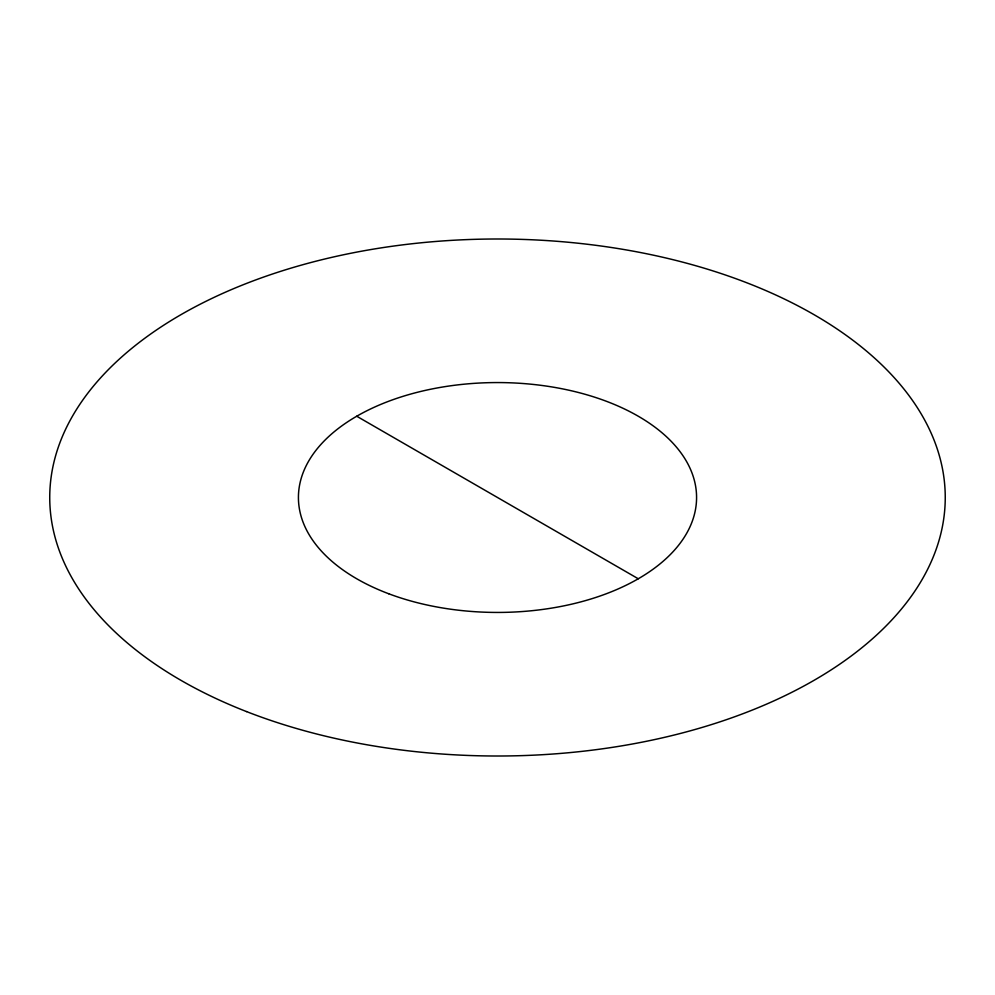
<?xml version="1.0" encoding="UTF-8"?>
<svg xmlns="http://www.w3.org/2000/svg" width="995" height="995" viewBox="0 0 995 995"><rect width="100%" height="100%" fill="white"/><g stroke="black" fill="none" stroke-linecap="round" stroke-linejoin="round"><path stroke-width="1.49" d="M356.732 416.233L638.268 578.767M388.672 593.741A199.075 114.935 0 0 0 696.276 503.793A199.075 114.935 0 0 0 407.552 394.965A199.075 114.935 0 0 0 388.672 593.741M246.536 711.587A447.75 258.501 0 0 0 944.106 515.945A447.75 258.501 0 0 0 301.858 264.981A447.75 258.501 0 0 0 246.536 711.587"/></g></svg>
